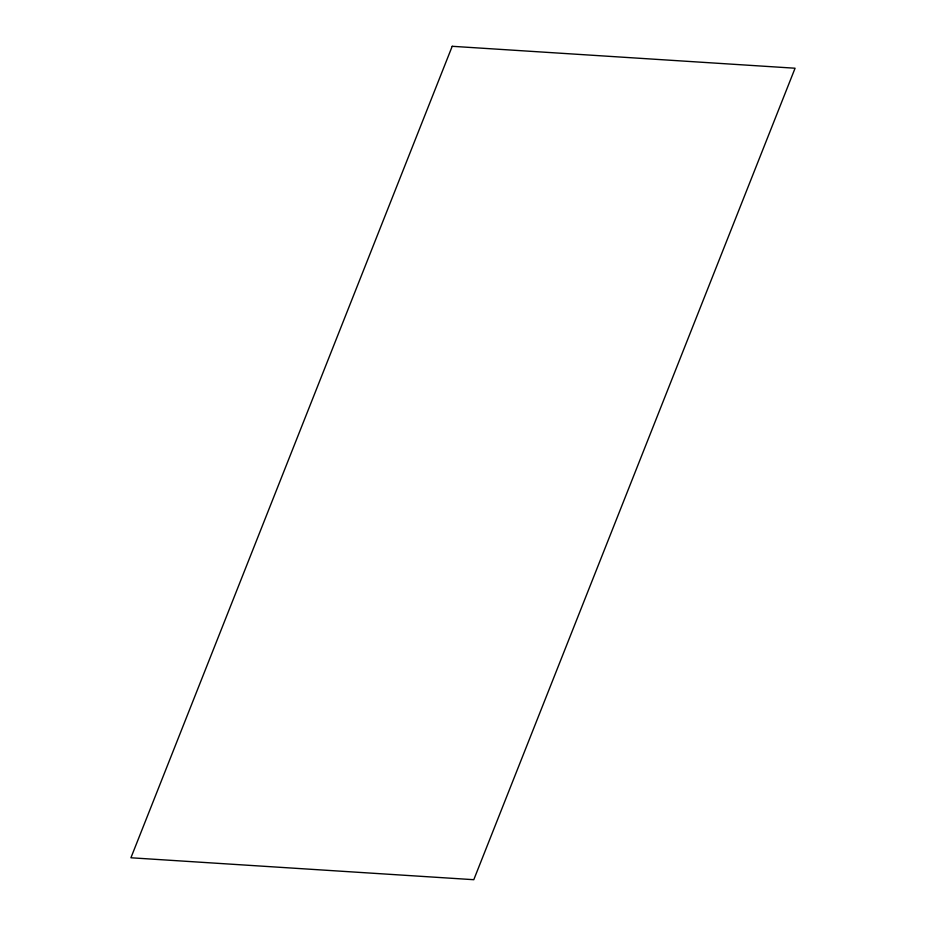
<?xml version="1.0" encoding="UTF-8"?>
<svg xmlns="http://www.w3.org/2000/svg" width="926" height="926" viewBox="0 0 926 926"><rect width="100%" height="100%" fill="white"/><g stroke="black" fill="none" stroke-linecap="round" stroke-linejoin="round"><path stroke-width="1.39" d="M452.212 46.3L130.925 857.777L473.788 879.7L795.075 68.223L452.212 46.3"/></g></svg>
